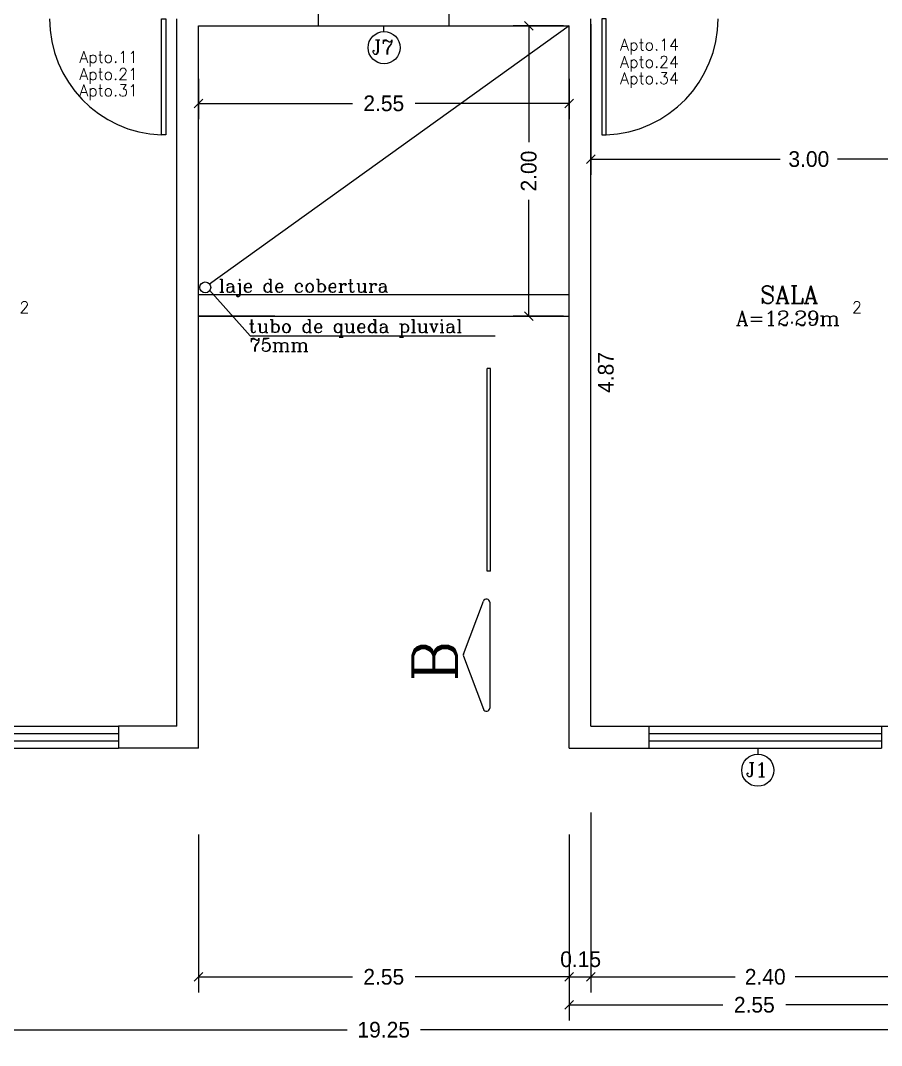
# Model space of a CAD drawing. Extents: x 11 to 119, y 71 to 102.
# Drawn here: x 44.64 to 50.57, y 84.24 to 91.3 of the extents above; entities that cross this region are included whole.
import ezdxf

# ---------------------------------------------------------------- set-up
doc = ezdxf.new("R2010")
doc.units = 0
doc.header["$LTSCALE"] = 20
doc.layers.get('0').update_dxf_attribs({"linetype": 'CONTINUOUS'})
doc.layers.get('DEFPOINTS').update_dxf_attribs({"linetype": 'CONTINUOUS'})
for name, color, linetype in [('COTAS', 244, 'CONTINUOUS'), ('EQUIPAMENTOS', 1, 'CONTINUOUS'), ('ESQUADRIAS', 244, 'CONTINUOUS'), ('PAREDE', 7, 'CONTINUOUS'), ('PAREDES', 7, 'CONTINUOUS'), ('PISO', 30, 'CONTINUOUS'), ('TEXTO', 1, 'CONTINUOUS')]:
    doc.layers.add(name, color=color, linetype=linetype)
doc.styles.add('ROMANC', font='ROMANC.SHX')
doc.dimstyles.get("Standard").update_dxf_attribs({"dimtxt": 0.18, "dimasz": 0.18, "dimexe": 0.18, "dimexo": 0.0625, "dimgap": 0.09, "dimtad": 0, "dimtih": 1, "dimtoh": 1, "dimzin": 0, "dimtxsty": 'STANDARD', "dimcen": 0.09, "dimclrt": 30, "dimazin": 3, "dimtfac": 1, "dimtdec": 4, "dimtofl": 0, "dimtmove": 0, "dimatfit": 3, "dimtolj": 1, "dimtzin": 0})

# ---------------------------------------------------------------- blocks, each defined once
blk = doc.blocks.new('_OBLIQUE')
at = {"color": 0, "linetype": 'BYBLOCK'}
blk.add_line((-0.5, -0.5), (0.5, 0.5), dxfattribs=at)
blk = doc.blocks.new('*D88')
at = {"color": 0, "linetype": 'BYBLOCK', "ltscale": 0.2}
for p, q in [((30.9311, 94.5587), (30.9311, 93.4704)), ((33.4811, 94.5587), (33.4811, 93.4704)), ((30.9311, 93.5784), (31.9901, 93.5784)), ((33.4811, 93.5784), (32.4221, 93.5784))]:
    blk.add_line(p, q, dxfattribs=at)
at = {"layer": 'DEFPOINTS', "color": 0, "linetype": 'BYBLOCK', "ltscale": 0.2}
for p in [(30.9311, 94.5962), (33.4811, 94.5962), (33.4811, 93.5784)]:
    blk.add_point(p, dxfattribs=at)
at = {"color": 0, "linetype": 'BYBLOCK', "ltscale": 0.2, "xscale": 0.06, "yscale": 0.06, "zscale": 0.06, "rotation": 180}
blk.add_blockref('_OBLIQUE', (30.9311, 93.5784), dxfattribs=at)
at = {"color": 0, "linetype": 'BYBLOCK', "ltscale": 0.2, "xscale": 0.06, "yscale": 0.06, "zscale": 0.06}
blk.add_blockref('_OBLIQUE', (33.4811, 93.5784), dxfattribs=at)
at = {"color": 30, "linetype": 'BYBLOCK', "ltscale": 0.2, "insert": (32.2061, 93.5784), "char_height": 0.108, "attachment_point": 5}
blk.add_mtext('\\A1;2.55', dxfattribs=at)
blk = doc.blocks.new('*D92')
at = {"color": 0, "linetype": 'BYBLOCK', "ltscale": 0.2}
for p, q in [((33.4811, 94.5587), (33.4811, 93.2779)), ((36.0311, 94.5587), (36.0311, 93.2779)), ((33.4811, 93.3859), (34.5401, 93.3859)), ((36.0311, 93.3859), (34.9721, 93.3859))]:
    blk.add_line(p, q, dxfattribs=at)
at = {"layer": 'DEFPOINTS', "color": 0, "linetype": 'BYBLOCK', "ltscale": 0.2}
for p in [(33.4811, 94.5962), (36.0311, 94.5962), (36.0311, 93.3859)]:
    blk.add_point(p, dxfattribs=at)
at = {"color": 0, "linetype": 'BYBLOCK', "ltscale": 0.2, "xscale": 0.06, "yscale": 0.06, "zscale": 0.06, "rotation": 180}
blk.add_blockref('_OBLIQUE', (33.4811, 93.3859), dxfattribs=at)
at = {"color": 0, "linetype": 'BYBLOCK', "ltscale": 0.2, "xscale": 0.06, "yscale": 0.06, "zscale": 0.06}
blk.add_blockref('_OBLIQUE', (36.0311, 93.3859), dxfattribs=at)
at = {"color": 30, "linetype": 'BYBLOCK', "ltscale": 0.2, "insert": (34.7561, 93.3859), "char_height": 0.108, "attachment_point": 5}
blk.add_mtext('\\A1;2.55', dxfattribs=at)
blk = doc.blocks.new('*D89')
at = {"color": 0, "linetype": 'BYBLOCK', "ltscale": 0.2}
for p, q in [((36.0311, 94.7087), (36.0311, 93.4704)), ((33.6311, 93.5784), (34.6241, 93.5784)), ((36.0311, 93.5784), (35.0381, 93.5784))]:
    blk.add_line(p, q, dxfattribs=at)
at = {"layer": 'DEFPOINTS', "color": 0, "linetype": 'BYBLOCK', "ltscale": 0.2}
for p in [(33.6311, 94.7462), (36.0311, 94.7462), (36.0311, 93.5784)]:
    blk.add_point(p, dxfattribs=at)
at = {"color": 0, "linetype": 'BYBLOCK', "ltscale": 0.2, "xscale": 0.06, "yscale": 0.06, "zscale": 0.06, "rotation": 180}
blk.add_blockref('_OBLIQUE', (33.6311, 93.5784), dxfattribs=at)
at = {"color": 0, "linetype": 'BYBLOCK', "ltscale": 0.2, "xscale": 0.06, "yscale": 0.06, "zscale": 0.06}
blk.add_blockref('_OBLIQUE', (36.0311, 93.5784), dxfattribs=at)
at = {"color": 30, "linetype": 'BYBLOCK', "ltscale": 0.2, "insert": (34.8311, 93.5784), "char_height": 0.108, "attachment_point": 5}
blk.add_mtext('\\A1;2.40', dxfattribs=at)
blk = doc.blocks.new('*D87')
at = {"color": 0, "linetype": 'BYBLOCK', "ltscale": 0.2}
for p, q in [((22.5814, 94.2554), (22.5814, 93.1061)), ((41.8303, 94.2547), (41.8303, 93.1061)), ((22.5814, 93.2141), (31.9539, 93.2141)), ((41.8303, 93.2141), (32.4579, 93.2141))]:
    blk.add_line(p, q, dxfattribs=at)
at = {"layer": 'DEFPOINTS', "color": 0, "linetype": 'BYBLOCK', "ltscale": 0.2}
for p in [(22.5814, 94.2929), (41.8303, 94.2922), (41.8303, 93.2141)]:
    blk.add_point(p, dxfattribs=at)
at = {"color": 0, "linetype": 'BYBLOCK', "ltscale": 0.2, "xscale": 0.06, "yscale": 0.06, "zscale": 0.06, "rotation": 180}
blk.add_blockref('_OBLIQUE', (22.5814, 93.2141), dxfattribs=at)
at = {"color": 0, "linetype": 'BYBLOCK', "ltscale": 0.2, "xscale": 0.06, "yscale": 0.06, "zscale": 0.06}
blk.add_blockref('_OBLIQUE', (41.8303, 93.2141), dxfattribs=at)
at = {"color": 30, "linetype": 'BYBLOCK', "ltscale": 0.2, "insert": (32.2059, 93.2141), "char_height": 0.108, "attachment_point": 5}
blk.add_mtext('\\A1;19.25', dxfattribs=at)
blk = doc.blocks.new('*D85')
at = {"layer": 'DEFPOINTS', "color": 0, "linetype": 'BYBLOCK', "ltscale": 0.2}
for p in [(33.7346, 100.1726), (33.7346, 95.3026), (33.7346, 95.3026)]:
    blk.add_point(p, dxfattribs=at)
at = {"color": 30, "linetype": 'BYBLOCK', "ltscale": 0.2, "insert": (33.7346, 97.7376), "char_height": 0.108, "attachment_point": 5, "rotation": 90}
blk.add_mtext('\\A1;4.87', dxfattribs=at)
blk = doc.blocks.new('*D86')
at = {"color": 0, "linetype": 'BYBLOCK', "ltscale": 0.2}
for p, q in [((33.6311, 100.1351), (33.6311, 99.0979)), ((36.6311, 99.5101), (36.6311, 99.0979)), ((33.6311, 99.2059), (34.9331, 99.2059)), ((36.6311, 99.2059), (35.3291, 99.2059))]:
    blk.add_line(p, q, dxfattribs=at)
at = {"layer": 'DEFPOINTS', "color": 0, "linetype": 'BYBLOCK', "ltscale": 0.2}
for p in [(33.6311, 100.1726), (36.6311, 99.5476), (36.6311, 99.2059)]:
    blk.add_point(p, dxfattribs=at)
at = {"color": 0, "linetype": 'BYBLOCK', "ltscale": 0.2, "xscale": 0.06, "yscale": 0.06, "zscale": 0.06, "rotation": 180}
blk.add_blockref('_OBLIQUE', (33.6311, 99.2059), dxfattribs=at)
at = {"color": 0, "linetype": 'BYBLOCK', "ltscale": 0.2, "xscale": 0.06, "yscale": 0.06, "zscale": 0.06}
blk.add_blockref('_OBLIQUE', (36.6311, 99.2059), dxfattribs=at)
at = {"color": 30, "linetype": 'BYBLOCK', "ltscale": 0.2, "insert": (35.1311, 99.2059), "char_height": 0.108, "attachment_point": 5}
blk.add_mtext('\\A1;3.00', dxfattribs=at)
blk = doc.blocks.new('*D66')
at = {"color": 0, "linetype": 'BYBLOCK', "ltscale": 0.2}
for p, q in [((30.9311, 99.7595), (30.9311, 99.4814)), ((33.4811, 99.7595), (33.4811, 99.4814)), ((30.9311, 99.5894), (31.9901, 99.5894)), ((33.4811, 99.5894), (32.4221, 99.5894))]:
    blk.add_line(p, q, dxfattribs=at)
at = {"layer": 'DEFPOINTS', "color": 0, "linetype": 'BYBLOCK', "ltscale": 0.2}
for p in [(30.9311, 99.797), (33.4811, 99.797), (33.4811, 99.5894)]:
    blk.add_point(p, dxfattribs=at)
at = {"color": 0, "linetype": 'BYBLOCK', "ltscale": 0.2, "xscale": 0.06, "yscale": 0.06, "zscale": 0.06, "rotation": 180}
blk.add_blockref('_OBLIQUE', (30.9311, 99.5894), dxfattribs=at)
at = {"color": 0, "linetype": 'BYBLOCK', "ltscale": 0.2, "xscale": 0.06, "yscale": 0.06, "zscale": 0.06}
blk.add_blockref('_OBLIQUE', (33.4811, 99.5894), dxfattribs=at)
at = {"color": 30, "linetype": 'BYBLOCK', "ltscale": 0.2, "insert": (32.2061, 99.5894), "char_height": 0.108, "attachment_point": 5}
blk.add_mtext('\\A1;2.55', dxfattribs=at)
blk = doc.blocks.new('*D64')
at = {"color": 0, "linetype": 'BYBLOCK', "ltscale": 0.2}
for p, q in [((33.4436, 100.1726), (33.0958, 100.1726)), ((33.2038, 100.1726), (33.2038, 99.3718)), ((33.2038, 98.175), (33.2038, 98.9758)), ((33.4436, 98.175), (33.0958, 98.175))]:
    blk.add_line(p, q, dxfattribs=at)
at = {"layer": 'DEFPOINTS', "color": 0, "linetype": 'BYBLOCK', "ltscale": 0.2}
for p in [(33.4811, 100.1726), (33.2038, 98.175), (33.4811, 98.175)]:
    blk.add_point(p, dxfattribs=at)
at = {"color": 0, "linetype": 'BYBLOCK', "ltscale": 0.2, "xscale": 0.06, "yscale": 0.06, "zscale": 0.06}
for p, rotation in [((33.2038, 100.1726), 90), ((33.2038, 98.175), 270)]:
    blk.add_blockref('_OBLIQUE', p, dxfattribs=dict(at, rotation=rotation))
at = {"color": 30, "linetype": 'BYBLOCK', "ltscale": 0.2, "insert": (33.2038, 99.1738), "char_height": 0.108, "attachment_point": 5, "rotation": 90}
blk.add_mtext('\\A1;2.00', dxfattribs=at)

msp = doc.modelspace()

# ---------------------------------------------------------------- linework, layer by layer
at = {"color": 244, "linetype": 'BYBLOCK', "ltscale": 0.2}
for p, q in [((48.5694, 85.8456), (48.5694, 84.6074)), ((48.4194, 84.7154), (48.5694, 84.7154))]:
    msp.add_line(p, q, dxfattribs=at)
at = {"layer": 'DEFPOINTS', "color": 244, "linetype": 'BYBLOCK', "ltscale": 0.2}
for p in [(48.5694, 85.8831), (48.5694, 84.7154)]:
    msp.add_point(p, dxfattribs=at)
at = {"layer": 'DEFPOINTS', "color": 0, "linetype": 'BYBLOCK', "ltscale": 0.2}
msp.add_point((48.4194, 85.7331), dxfattribs=at)
at = {"layer": 'EQUIPAMENTOS', "color": 30, "ltscale": 0.2}
msp.add_line((48.4194, 91.2595), (45.9454, 89.4836), dxfattribs=at)
at = {"layer": 'ESQUADRIAS', "color": 1, "ltscale": 0.2}
for p, q in [((46.6944, 91.2595), (47.5944, 91.2595)), ((47.1444, 91.2204), (47.1444, 91.2595)), ((43.7194, 86.4396), (45.3194, 86.4396)), ((48.9694, 86.4396), (50.5694, 86.4396)), ((43.7194, 86.2896), (45.3194, 86.2896)), ((48.9694, 86.2896), (50.5694, 86.2896)), ((49.7201, 86.2475), (49.7201, 86.2867))]:
    msp.add_line(p, q, dxfattribs=at)
at = {"layer": 'ESQUADRIAS', "color": 5, "ltscale": 0.2}
for p, q in [((43.7194, 86.3896), (45.3194, 86.3896)), ((48.9694, 86.3896), (50.5694, 86.3896)), ((43.7194, 86.3396), (45.3194, 86.3396)), ((48.9694, 86.3396), (50.5694, 86.3396))]:
    msp.add_line(p, q, dxfattribs=at)
at = {"layer": 'ESQUADRIAS', "color": 1, "ltscale": 0.2}
for points in [[(45.6444, 91.3095), (45.6444, 90.5095), (45.6144, 90.5095), (45.6144, 91.3095)], [(48.6444, 91.3095), (48.6444, 90.5095), (48.6744, 90.5095), (48.6744, 91.3095)]]:
    msp.add_lwpolyline(points, close=True, dxfattribs=at)
for centre in [(47.1465, 91.1101), (49.718, 86.1372)]:
    msp.add_circle(centre, 0.1104, dxfattribs=at)
at = {"layer": 'ESQUADRIAS', "color": 30, "ltscale": 0.2}
for centre, start, end in [((45.645, 91.3095), 180, 267.81062), ((48.6438, 91.3095), 272.18938, 360)]:
    msp.add_arc(centre, 0.8006, start, end, dxfattribs=at)
at = {"layer": 'PAREDE', "color": 7, "ltscale": 0.2}
for p, q in [((46.6944, 91.2595), (46.6944, 91.4595)), ((47.5944, 91.2595), (47.5944, 91.4595)), ((45.7194, 86.4396), (45.7194, 91.3095)), ((48.5694, 86.4396), (48.5694, 91.3095)), ((45.8694, 86.2896), (45.8694, 91.2595)), ((45.8694, 91.2595), (46.6944, 91.2595)), ((47.5944, 91.2595), (48.4194, 91.2595)), ((48.4194, 86.2896), (48.4194, 91.2595)), ((45.7194, 86.4396), (45.3194, 86.4396)), ((48.5694, 86.4396), (48.9694, 86.4396)), ((50.5694, 86.4396), (50.9694, 86.4396)), ((45.8694, 86.2896), (45.3194, 86.2896)), ((48.4194, 86.2896), (48.9694, 86.2896))]:
    msp.add_line(p, q, dxfattribs=at)
at = {"layer": 'PAREDE', "color": 244, "linetype": 'CONTINUOUS', "ltscale": 0.05}
for p, q in [((45.8694, 89.4119), (48.4194, 89.4119)), ((45.8694, 89.2619), (48.4194, 89.2619))]:
    msp.add_line(p, q, dxfattribs=at)
at = {"layer": 'PAREDES', "color": 7, "ltscale": 0.2}
for p, q in [((45.3194, 86.4396), (45.3194, 86.2896)), ((48.9694, 86.4396), (48.9694, 86.2896)), ((50.5694, 86.4396), (50.5694, 86.2896))]:
    msp.add_line(p, q, dxfattribs=at)
at = {"layer": 'PISO', "color": 244, "ltscale": 0.2}
for p, q in [((46.3944, 89.2619), (45.8694, 89.2619)), ((47.8944, 89.2619), (48.4194, 89.2619))]:
    msp.add_line(p, q, dxfattribs=at)
at = {"layer": 'PISO', "color": 244, "linetype": 'CONTINUOUS', "ltscale": 0.3}
msp.add_circle((45.9161, 89.4602), 0.0375, dxfattribs=at)
at = {"layer": 'TEXTO', "color": 244, "linetype": 'CONTINUOUS', "ltscale": 0.3}
msp.add_line((46.2261, 89.1274), (45.945, 89.4417), dxfattribs=at)
at = {"layer": 'TEXTO', "color": 244, "ltscale": 0.2}
msp.add_line((46.2261, 89.1274), (47.9116, 89.1274), dxfattribs=at)
at = {"layer": 'TEXTO', "color": 3, "ltscale": 0.3}
for p, q in [((47.8565, 87.5074), (47.8565, 88.9031)), ((47.8784, 88.9031), (47.8565, 88.9031)), ((47.8784, 87.5074), (47.8784, 88.9031)), ((47.8784, 87.5074), (47.8565, 87.5074))]:
    msp.add_line(p, q, dxfattribs=at)
at = {"layer": 'TEXTO', "color": 3, "linetype": 'CONTINUOUS', "ltscale": 0.3}
for p, q in [((47.6933, 86.9372), (47.8301, 87.3011)), ((47.8736, 87.2932), (47.8736, 86.5654)), ((47.6933, 86.9214), (47.8301, 86.5574))]:
    msp.add_line(p, q, dxfattribs=at)
for centre, start, end in [((47.8511, 87.2932), 0, 159.39862), ((47.7143, 86.9293), 159.39862, 200.60138), ((47.7143, 86.9293), 159.39862, 200.60138), ((47.8511, 86.5654), 200.60138, 0)]:
    msp.add_arc(centre, 0.0225, start, end, dxfattribs=at)

# ---------------------------------------------------------------- block references
at = {"color": 244, "linetype": 'BYBLOCK', "ltscale": 0.2, "xscale": 0.06, "yscale": 0.06, "zscale": 0.06, "rotation": 180}
msp.add_blockref('_OBLIQUE', (48.4194, 84.7154), dxfattribs=at)
at = {"color": 244, "linetype": 'BYBLOCK', "ltscale": 0.2, "xscale": 0.06, "yscale": 0.06, "zscale": 0.06}
msp.add_blockref('_OBLIQUE', (48.5694, 84.7154), dxfattribs=at)

# ---------------------------------------------------------------- texts
at = {"color": 30, "linetype": 'BYBLOCK', "ltscale": 0.2, "insert": (48.3587, 84.836), "char_height": 0.108, "attachment_point": 4}
msp.add_mtext('\\A1;0.15', dxfattribs=at)
at = {"layer": 'ESQUADRIAS', "color": 1, "ltscale": 0.3, "style": 'ROMANC'}
msp.add_text('J7', height=0.1, dxfattribs=at).set_placement((47.0623, 91.0642))
msp.add_text('J1', height=0.1, rotation=360, dxfattribs=at).set_placement((49.6359, 86.0913))
at = {"layer": 'TEXTO', "color": 1, "ltscale": 0.3, "style": 'ROMANC'}
for s, p in [('Apto.14', (48.771, 91.0907)), ('Apto.11', (45.0489, 91.0063)), ('Apto.24', (48.771, 90.9724)), ('Apto.21', (45.0489, 90.888)), ('Apto.34', (48.771, 90.8599)), ('Apto.31', (45.0489, 90.7755))]:
    msp.add_text(s, height=0.08, dxfattribs=at).set_placement(p)
at = {"layer": 'TEXTO', "color": 244, "ltscale": 0.3, "style": 'ROMANC'}
for s, p in [(' laje de cobertura', (45.9478, 89.4264)), ('tubo de queda pluvial', (46.2123, 89.1488)), ('75mm', (46.2201, 89.0202))]:
    msp.add_text(s, height=0.09, dxfattribs=at).set_placement(p)
at = {"layer": 'TEXTO', "color": 1, "ltscale": 0.3, "style": 'ROMANC'}
for s, height, p in [('SALA', 0.12, (49.7341, 89.3502)), ('2', 0.08, (44.6377, 89.283)), ('2', 0.08, (50.3656, 89.283)), ('A=12.29m', 0.1, (49.5676, 89.1987))]:
    msp.add_text(s, height=height, rotation=360, dxfattribs=at).set_placement(p)
at = {"layer": 'TEXTO', "color": 3, "linetype": 'CONTINUOUS', "ltscale": 0.3, "style": 'ROMANC'}
msp.add_text('B', height=0.3, rotation=90, dxfattribs=at).set_placement((47.645, 86.748))

# ---------------------------------------------------------------- dimensions: what is measured, and where the dimension line sits
at = {"layer": 'COTAS', "color": 244, "ltscale": 0.2}
for base, p1, p2, override, picture, middle, set_off in [((48.1421, 89.2619), (48.4194, 91.2595), (48.4194, 89.2619), {"dimscale": 0.6, "dimasz": 0.1, "dimtih": 0, "dimtoh": 0, "dimblk1": 'OBLIQUE', "dimblk2": 'OBLIQUE', "dimsah": 1}, '*D64', (48.1421, 90.2607), (14.9383, -8.913)), ((48.6729, 86.4396), (48.6729, 91.3095), (48.6729, 86.4396), {"dimscale": 0.6, "dimasz": 0.1, "dimtih": 0, "dimtoh": 0, "dimblk1": 'OBLIQUE', "dimblk2": 'OBLIQUE', "dimsah": 1, "dimse1": 1, "dimse2": 1, "dimsd1": 1, "dimsd2": 1}, '*D85', (48.6729, 88.8746), (14.9383, -8.863))]:
    dim = msp.add_linear_dim(base=base, p1=p1, p2=p2, angle=90, dimstyle='STANDARD', override=override, dxfattribs=at)
    dim.commit()
    dim.dimension.update_dxf_attribs({"geometry": picture, "text_midpoint": middle, "insert": set_off})
for base, p1, p2, override, picture, middle in [((51.5694, 90.3429), (48.5694, 91.3095), (51.5694, 90.6845), {"dimscale": 0.6, "dimasz": 0.1, "dimtih": 0, "dimtoh": 0, "dimblk1": 'OBLIQUE', "dimblk2": 'OBLIQUE', "dimsah": 1}, '*D86', (50.0694, 90.3429)), ((48.4194, 90.7263), (45.8694, 90.9339), (48.4194, 90.9339), {"dimscale": 0.6, "dimasz": 0.1, "dimtih": 0, "dimtoh": 0, "dimblk1": 'OBLIQUE', "dimblk2": 'OBLIQUE', "dimsah": 1}, '*D66', (47.1444, 90.7263)), ((50.9694, 84.7154), (48.5694, 85.8831), (50.9694, 85.8831), {"dimscale": 0.6, "dimasz": 0.1, "dimtih": 0, "dimtoh": 0, "dimblk1": 'OBLIQUE', "dimblk2": 'OBLIQUE', "dimsah": 1, "dimse1": 1}, '*D89', (49.7694, 84.7154)), ((48.4194, 84.7154), (45.8694, 85.7331), (48.4194, 85.7331), {"dimscale": 0.6, "dimasz": 0.1, "dimtih": 0, "dimtoh": 0, "dimblk1": 'OBLIQUE', "dimblk2": 'OBLIQUE', "dimsah": 1}, '*D88', (47.1444, 84.7154)), ((50.9694, 84.5229), (48.4194, 85.7331), (50.9694, 85.7331), {"dimscale": 0.6, "dimasz": 0.1, "dimtih": 0, "dimtoh": 0, "dimblk1": 'OBLIQUE', "dimblk2": 'OBLIQUE', "dimsah": 1}, '*D92', (49.6944, 84.5229)), ((56.7686, 84.351), (37.5197, 85.4299), (56.7686, 85.4292), {"dimscale": 0.6, "dimasz": 0.1, "dimtih": 0, "dimtoh": 0, "dimblk1": 'OBLIQUE', "dimblk2": 'OBLIQUE', "dimsah": 1}, '*D87', (47.1442, 84.351))]:
    dim = msp.add_linear_dim(base=base, p1=p1, p2=p2, dimstyle='STANDARD', override=override, dxfattribs=at)
    dim.commit()
    dim.dimension.update_dxf_attribs({"geometry": picture, "text_midpoint": middle, "insert": (14.9383, -8.863)})

doc.saveas('drawing.dxf')
